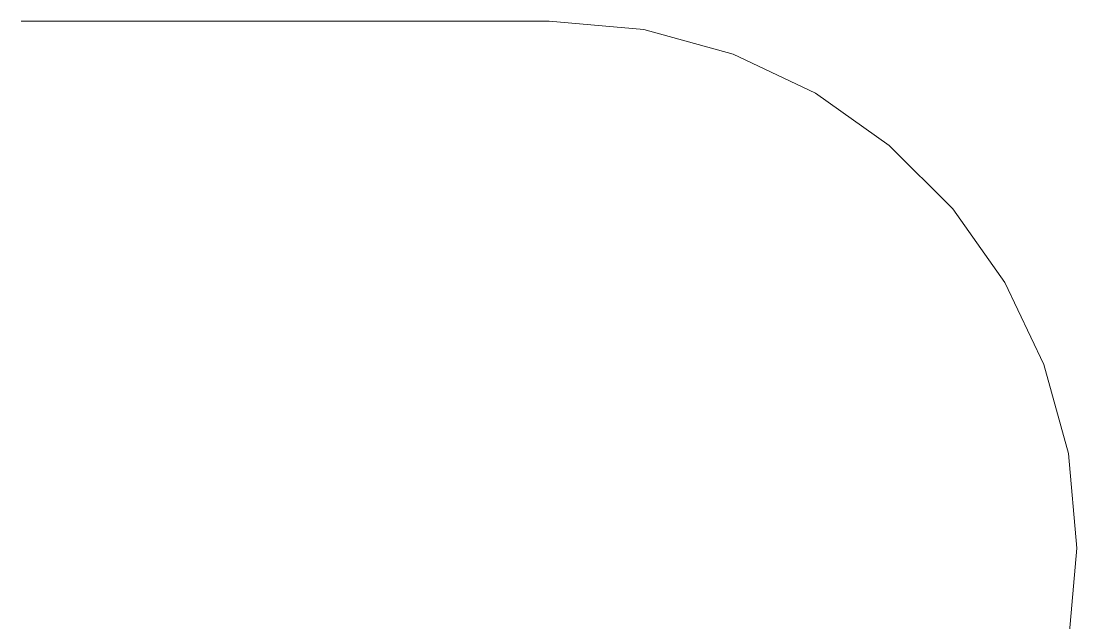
# Model space of a CAD drawing. Header units: centimetres. Extents: x -214 to 137, y -175 to 4.
# Drawn here: x 50.2876 to 50.5196, y -137.7242 to -137.592 of the extents above; entities that cross this region are included whole.
import ezdxf

# ---------------------------------------------------------------- set-up
doc = ezdxf.new("R2010")
doc.units = ezdxf.units.CM
doc.header["$MEASUREMENT"] = 0
doc.layers.add('layer 1', color=7, linetype='Continuous')

msp = doc.modelspace()

# ---------------------------------------------------------------- linework, layer by layer
at = {"layer": 'layer 1', "color": 1, "lineweight": 9}
for points in [[(50.4036, -137.59201), (50.4036, -137.59201), (50.28765, -137.59201), (50.28765, -137.59201)], [(50.4036, -137.59201), (50.4036, -137.59201), (50.28765, -137.59201), (50.28765, -137.59201)], [(50.4036, -137.59201), (50.4036, -137.59201), (50.28765, -137.59201), (50.28765, -137.59201)], [(50.4036, -137.59201), (50.4036, -137.59201), (50.28765, -137.59201), (50.28765, -137.59201)], [(50.4036, -137.59201), (50.4036, -137.59201), (50.28765, -137.59201), (50.28765, -137.59201)], [(50.4036, -137.59201), (50.4036, -137.59201), (50.28765, -137.59201), (50.28765, -137.59201)], [(50.4036, -137.59201), (50.4036, -137.59201), (50.28765, -137.59201), (50.28765, -137.59201)], [(50.4036, -137.59201), (50.4036, -137.59201), (50.28765, -137.59201), (50.28765, -137.59201)], [(50.4036, -137.59201), (50.4036, -137.59201), (50.28765, -137.59201), (50.28765, -137.59201)], [(50.4036, -137.59201), (50.4036, -137.59201), (50.28765, -137.59201), (50.28765, -137.59201)], [(50.4036, -137.59201), (50.4036, -137.59201), (50.28765, -137.59201), (50.28765, -137.59201)], [(50.4036, -137.59201), (50.4036, -137.59201), (50.28765, -137.59201), (50.28765, -137.59201)], [(50.4036, -137.59201), (50.4036, -137.59201), (50.28765, -137.59201), (50.28765, -137.59201)], [(50.4036, -137.59201), (50.4036, -137.59201), (50.28765, -137.59201), (50.28765, -137.59201)], [(50.4036, -137.59201), (50.4036, -137.59201), (50.28765, -137.59201), (50.28765, -137.59201)], [(50.4036, -137.59201), (50.4036, -137.59201), (50.28765, -137.59201), (50.28765, -137.59201)], [(50.4036, -137.59201), (50.4036, -137.59201), (50.28765, -137.59201), (50.28765, -137.59201)], [(50.4036, -137.59201), (50.4036, -137.59201), (50.28765, -137.59201), (50.28765, -137.59201)], [(50.4036, -137.59201), (50.4036, -137.59201), (50.28765, -137.59201), (50.28765, -137.59201)], [(50.4036, -137.59201), (50.4036, -137.59201), (50.28765, -137.59201), (50.28765, -137.59201)], [(50.4036, -137.59201), (50.4036, -137.59201), (50.28765, -137.59201), (50.28765, -137.59201)], [(50.4036, -137.59201), (50.4036, -137.59201), (50.28765, -137.59201), (50.28765, -137.59201)], [(50.4036, -137.59201), (50.4036, -137.59201), (50.28765, -137.59201), (50.28765, -137.59201)], [(50.4036, -137.59201), (50.4036, -137.59201), (50.28765, -137.59201), (50.28765, -137.59201)], [(50.4036, -137.59201), (50.4036, -137.59201), (50.28765, -137.59201), (50.28765, -137.59201)], [(50.42445, -137.59388), (50.42445, -137.59388), (50.4036, -137.59201), (50.4036, -137.59201)], [(50.42445, -137.59388), (50.42445, -137.59388), (50.4036, -137.59201), (50.4036, -137.59201)], [(50.42445, -137.59388), (50.42445, -137.59388), (50.4036, -137.59201), (50.4036, -137.59201)], [(50.42445, -137.59388), (50.42445, -137.59388), (50.4036, -137.59201), (50.4036, -137.59201)], [(50.42445, -137.59388), (50.42445, -137.59388), (50.4036, -137.59201), (50.4036, -137.59201)], [(50.42445, -137.59388), (50.42445, -137.59388), (50.4036, -137.59201), (50.4036, -137.59201)], [(50.42445, -137.59388), (50.42445, -137.59388), (50.4036, -137.59201), (50.4036, -137.59201)], [(50.42445, -137.59388), (50.42445, -137.59388), (50.4036, -137.59201), (50.4036, -137.59201)], [(50.42445, -137.59388), (50.42445, -137.59388), (50.4036, -137.59201), (50.4036, -137.59201)], [(50.42445, -137.59388), (50.42445, -137.59388), (50.4036, -137.59201), (50.4036, -137.59201)], [(50.42445, -137.59388), (50.42445, -137.59388), (50.4036, -137.59201), (50.4036, -137.59201)], [(50.42445, -137.59388), (50.42445, -137.59388), (50.4036, -137.59201), (50.4036, -137.59201)], [(50.42445, -137.59388), (50.42445, -137.59388), (50.4036, -137.59201), (50.4036, -137.59201)], [(50.42445, -137.59388), (50.42445, -137.59388), (50.4036, -137.59201), (50.4036, -137.59201)], [(50.42445, -137.59388), (50.42445, -137.59388), (50.4036, -137.59201), (50.4036, -137.59201)], [(50.42445, -137.59388), (50.42445, -137.59388), (50.4036, -137.59201), (50.4036, -137.59201)], [(50.42445, -137.59388), (50.42445, -137.59388), (50.4036, -137.59201), (50.4036, -137.59201)], [(50.42445, -137.59388), (50.42445, -137.59388), (50.4036, -137.59201), (50.4036, -137.59201)], [(50.42445, -137.59388), (50.42445, -137.59388), (50.4036, -137.59201), (50.4036, -137.59201)], [(50.42445, -137.59388), (50.42445, -137.59388), (50.4036, -137.59201), (50.4036, -137.59201)], [(50.42445, -137.59388), (50.42445, -137.59388), (50.4036, -137.59201), (50.4036, -137.59201)], [(50.42445, -137.59388), (50.42445, -137.59388), (50.4036, -137.59201), (50.4036, -137.59201)], [(50.42445, -137.59388), (50.42445, -137.59388), (50.4036, -137.59201), (50.4036, -137.59201)], [(50.42445, -137.59388), (50.42445, -137.59388), (50.4036, -137.59201), (50.4036, -137.59201)], [(50.42445, -137.59388), (50.42445, -137.59388), (50.4036, -137.59201), (50.4036, -137.59201)], [(50.44408, -137.59928), (50.44408, -137.59928), (50.42445, -137.59388), (50.42445, -137.59388)], [(50.44408, -137.59928), (50.44408, -137.59928), (50.42445, -137.59388), (50.42445, -137.59388)], [(50.44408, -137.59928), (50.44408, -137.59928), (50.42445, -137.59388), (50.42445, -137.59388)], [(50.44408, -137.59928), (50.44408, -137.59928), (50.42445, -137.59388), (50.42445, -137.59388)], [(50.44408, -137.59928), (50.44408, -137.59928), (50.42445, -137.59388), (50.42445, -137.59388)], [(50.44408, -137.59928), (50.44408, -137.59928), (50.42445, -137.59388), (50.42445, -137.59388)], [(50.44408, -137.59928), (50.44408, -137.59928), (50.42445, -137.59388), (50.42445, -137.59388)], [(50.44408, -137.59928), (50.44408, -137.59928), (50.42445, -137.59388), (50.42445, -137.59388)], [(50.44408, -137.59928), (50.44408, -137.59928), (50.42445, -137.59388), (50.42445, -137.59388)], [(50.44408, -137.59928), (50.44408, -137.59928), (50.42445, -137.59388), (50.42445, -137.59388)], [(50.44408, -137.59928), (50.44408, -137.59928), (50.42445, -137.59388), (50.42445, -137.59388)], [(50.44408, -137.59928), (50.44408, -137.59928), (50.42445, -137.59388), (50.42445, -137.59388)], [(50.44408, -137.59928), (50.44408, -137.59928), (50.42445, -137.59388), (50.42445, -137.59388)], [(50.44408, -137.59928), (50.44408, -137.59928), (50.42445, -137.59388), (50.42445, -137.59388)], [(50.44408, -137.59928), (50.44408, -137.59928), (50.42445, -137.59388), (50.42445, -137.59388)], [(50.44408, -137.59928), (50.44408, -137.59928), (50.42445, -137.59388), (50.42445, -137.59388)], [(50.44408, -137.59928), (50.44408, -137.59928), (50.42445, -137.59388), (50.42445, -137.59388)], [(50.44408, -137.59928), (50.44408, -137.59928), (50.42445, -137.59388), (50.42445, -137.59388)], [(50.44408, -137.59928), (50.44408, -137.59928), (50.42445, -137.59388), (50.42445, -137.59388)], [(50.44408, -137.59928), (50.44408, -137.59928), (50.42445, -137.59388), (50.42445, -137.59388)], [(50.44408, -137.59928), (50.44408, -137.59928), (50.42445, -137.59388), (50.42445, -137.59388)], [(50.44408, -137.59928), (50.44408, -137.59928), (50.42445, -137.59388), (50.42445, -137.59388)], [(50.44408, -137.59928), (50.44408, -137.59928), (50.42445, -137.59388), (50.42445, -137.59388)], [(50.44408, -137.59928), (50.44408, -137.59928), (50.42445, -137.59388), (50.42445, -137.59388)], [(50.44408, -137.59928), (50.44408, -137.59928), (50.42445, -137.59388), (50.42445, -137.59388)], [(50.46214, -137.60786), (50.46214, -137.60786), (50.44408, -137.59928), (50.44408, -137.59928)], [(50.46214, -137.60786), (50.46214, -137.60786), (50.44408, -137.59928), (50.44408, -137.59928)], [(50.46214, -137.60786), (50.46214, -137.60786), (50.44408, -137.59928), (50.44408, -137.59928)], [(50.46214, -137.60786), (50.46214, -137.60786), (50.44408, -137.59928), (50.44408, -137.59928)], [(50.46214, -137.60786), (50.46214, -137.60786), (50.44408, -137.59928), (50.44408, -137.59928)], [(50.46214, -137.60786), (50.46214, -137.60786), (50.44408, -137.59928), (50.44408, -137.59928)], [(50.46214, -137.60786), (50.46214, -137.60786), (50.44408, -137.59928), (50.44408, -137.59928)], [(50.46214, -137.60786), (50.46214, -137.60786), (50.44408, -137.59928), (50.44408, -137.59928)], [(50.46214, -137.60786), (50.46214, -137.60786), (50.44408, -137.59928), (50.44408, -137.59928)], [(50.46214, -137.60786), (50.46214, -137.60786), (50.44408, -137.59928), (50.44408, -137.59928)], [(50.46214, -137.60786), (50.46214, -137.60786), (50.44408, -137.59928), (50.44408, -137.59928)], [(50.46214, -137.60786), (50.46214, -137.60786), (50.44408, -137.59928), (50.44408, -137.59928)], [(50.46214, -137.60786), (50.46214, -137.60786), (50.44408, -137.59928), (50.44408, -137.59928)], [(50.46214, -137.60786), (50.46214, -137.60786), (50.44408, -137.59928), (50.44408, -137.59928)], [(50.46214, -137.60786), (50.46214, -137.60786), (50.44408, -137.59928), (50.44408, -137.59928)], [(50.46214, -137.60786), (50.46214, -137.60786), (50.44408, -137.59928), (50.44408, -137.59928)], [(50.46214, -137.60786), (50.46214, -137.60786), (50.44408, -137.59928), (50.44408, -137.59928)], [(50.46214, -137.60786), (50.46214, -137.60786), (50.44408, -137.59928), (50.44408, -137.59928)], [(50.46214, -137.60786), (50.46214, -137.60786), (50.44408, -137.59928), (50.44408, -137.59928)], [(50.46214, -137.60786), (50.46214, -137.60786), (50.44408, -137.59928), (50.44408, -137.59928)], [(50.46214, -137.60786), (50.46214, -137.60786), (50.44408, -137.59928), (50.44408, -137.59928)], [(50.46214, -137.60786), (50.46214, -137.60786), (50.44408, -137.59928), (50.44408, -137.59928)], [(50.46214, -137.60786), (50.46214, -137.60786), (50.44408, -137.59928), (50.44408, -137.59928)], [(50.46214, -137.60786), (50.46214, -137.60786), (50.44408, -137.59928), (50.44408, -137.59928)], [(50.46214, -137.60786), (50.46214, -137.60786), (50.44408, -137.59928), (50.44408, -137.59928)], [(50.47832, -137.61931), (50.47832, -137.61931), (50.46214, -137.60786), (50.46214, -137.60786)], [(50.47832, -137.61931), (50.47832, -137.61931), (50.46214, -137.60786), (50.46214, -137.60786)], [(50.47832, -137.61931), (50.47832, -137.61931), (50.46214, -137.60786), (50.46214, -137.60786)], [(50.47832, -137.61931), (50.47832, -137.61931), (50.46214, -137.60786), (50.46214, -137.60786)], [(50.47832, -137.61931), (50.47832, -137.61931), (50.46214, -137.60786), (50.46214, -137.60786)], [(50.47832, -137.61931), (50.47832, -137.61931), (50.46214, -137.60786), (50.46214, -137.60786)], [(50.47832, -137.61931), (50.47832, -137.61931), (50.46214, -137.60786), (50.46214, -137.60786)], [(50.47832, -137.61931), (50.47832, -137.61931), (50.46214, -137.60786), (50.46214, -137.60786)], [(50.47832, -137.61931), (50.47832, -137.61931), (50.46214, -137.60786), (50.46214, -137.60786)], [(50.47832, -137.61931), (50.47832, -137.61931), (50.46214, -137.60786), (50.46214, -137.60786)], [(50.47832, -137.61931), (50.47832, -137.61931), (50.46214, -137.60786), (50.46214, -137.60786)], [(50.47832, -137.61931), (50.47832, -137.61931), (50.46214, -137.60786), (50.46214, -137.60786)], [(50.47832, -137.61931), (50.47832, -137.61931), (50.46214, -137.60786), (50.46214, -137.60786)], [(50.47832, -137.61931), (50.47832, -137.61931), (50.46214, -137.60786), (50.46214, -137.60786)], [(50.47832, -137.61931), (50.47832, -137.61931), (50.46214, -137.60786), (50.46214, -137.60786)], [(50.47832, -137.61931), (50.47832, -137.61931), (50.46214, -137.60786), (50.46214, -137.60786)], [(50.47832, -137.61931), (50.47832, -137.61931), (50.46214, -137.60786), (50.46214, -137.60786)], [(50.47832, -137.61931), (50.47832, -137.61931), (50.46214, -137.60786), (50.46214, -137.60786)], [(50.47832, -137.61931), (50.47832, -137.61931), (50.46214, -137.60786), (50.46214, -137.60786)], [(50.47832, -137.61931), (50.47832, -137.61931), (50.46214, -137.60786), (50.46214, -137.60786)], [(50.47832, -137.61931), (50.47832, -137.61931), (50.46214, -137.60786), (50.46214, -137.60786)], [(50.47832, -137.61931), (50.47832, -137.61931), (50.46214, -137.60786), (50.46214, -137.60786)], [(50.47832, -137.61931), (50.47832, -137.61931), (50.46214, -137.60786), (50.46214, -137.60786)], [(50.47832, -137.61931), (50.47832, -137.61931), (50.46214, -137.60786), (50.46214, -137.60786)], [(50.47832, -137.61931), (50.47832, -137.61931), (50.46214, -137.60786), (50.46214, -137.60786)], [(50.49229, -137.63328), (50.49229, -137.63328), (50.47832, -137.61931), (50.47832, -137.61931)], [(50.49229, -137.63328), (50.49229, -137.63328), (50.47832, -137.61931), (50.47832, -137.61931)], [(50.49229, -137.63328), (50.49229, -137.63328), (50.47832, -137.61931), (50.47832, -137.61931)], [(50.49229, -137.63328), (50.49229, -137.63328), (50.47832, -137.61931), (50.47832, -137.61931)], [(50.49229, -137.63328), (50.49229, -137.63328), (50.47832, -137.61931), (50.47832, -137.61931)], [(50.49229, -137.63328), (50.49229, -137.63328), (50.47832, -137.61931), (50.47832, -137.61931)], [(50.49229, -137.63328), (50.49229, -137.63328), (50.47832, -137.61931), (50.47832, -137.61931)], [(50.49229, -137.63328), (50.49229, -137.63328), (50.47832, -137.61931), (50.47832, -137.61931)], [(50.49229, -137.63328), (50.49229, -137.63328), (50.47832, -137.61931), (50.47832, -137.61931)], [(50.49229, -137.63328), (50.49229, -137.63328), (50.47832, -137.61931), (50.47832, -137.61931)], [(50.49229, -137.63328), (50.49229, -137.63328), (50.47832, -137.61931), (50.47832, -137.61931)], [(50.49229, -137.63328), (50.49229, -137.63328), (50.47832, -137.61931), (50.47832, -137.61931)], [(50.49229, -137.63328), (50.49229, -137.63328), (50.47832, -137.61931), (50.47832, -137.61931)], [(50.49229, -137.63328), (50.49229, -137.63328), (50.47832, -137.61931), (50.47832, -137.61931)], [(50.49229, -137.63328), (50.49229, -137.63328), (50.47832, -137.61931), (50.47832, -137.61931)], [(50.49229, -137.63328), (50.49229, -137.63328), (50.47832, -137.61931), (50.47832, -137.61931)], [(50.49229, -137.63328), (50.49229, -137.63328), (50.47832, -137.61931), (50.47832, -137.61931)], [(50.49229, -137.63328), (50.49229, -137.63328), (50.47832, -137.61931), (50.47832, -137.61931)], [(50.49229, -137.63328), (50.49229, -137.63328), (50.47832, -137.61931), (50.47832, -137.61931)], [(50.49229, -137.63328), (50.49229, -137.63328), (50.47832, -137.61931), (50.47832, -137.61931)], [(50.49229, -137.63328), (50.49229, -137.63328), (50.47832, -137.61931), (50.47832, -137.61931)], [(50.49229, -137.63328), (50.49229, -137.63328), (50.47832, -137.61931), (50.47832, -137.61931)], [(50.49229, -137.63328), (50.49229, -137.63328), (50.47832, -137.61931), (50.47832, -137.61931)], [(50.49229, -137.63328), (50.49229, -137.63328), (50.47832, -137.61931), (50.47832, -137.61931)], [(50.49229, -137.63328), (50.49229, -137.63328), (50.47832, -137.61931), (50.47832, -137.61931)], [(50.50373, -137.64944), (50.50373, -137.64944), (50.49229, -137.63328), (50.49229, -137.63328)], [(50.50373, -137.64944), (50.50373, -137.64944), (50.49229, -137.63328), (50.49229, -137.63328)], [(50.50373, -137.64944), (50.50373, -137.64944), (50.49229, -137.63328), (50.49229, -137.63328)], [(50.50373, -137.64944), (50.50373, -137.64944), (50.49229, -137.63328), (50.49229, -137.63328)], [(50.50373, -137.64944), (50.50373, -137.64944), (50.49229, -137.63328), (50.49229, -137.63328)], [(50.50373, -137.64944), (50.50373, -137.64944), (50.49229, -137.63328), (50.49229, -137.63328)], [(50.50373, -137.64944), (50.50373, -137.64944), (50.49229, -137.63328), (50.49229, -137.63328)], [(50.50373, -137.64944), (50.50373, -137.64944), (50.49229, -137.63328), (50.49229, -137.63328)], [(50.50373, -137.64944), (50.50373, -137.64944), (50.49229, -137.63328), (50.49229, -137.63328)], [(50.50373, -137.64944), (50.50373, -137.64944), (50.49229, -137.63328), (50.49229, -137.63328)], [(50.50373, -137.64944), (50.50373, -137.64944), (50.49229, -137.63328), (50.49229, -137.63328)], [(50.50373, -137.64944), (50.50373, -137.64944), (50.49229, -137.63328), (50.49229, -137.63328)], [(50.50373, -137.64944), (50.50373, -137.64944), (50.49229, -137.63328), (50.49229, -137.63328)], [(50.50373, -137.64944), (50.50373, -137.64944), (50.49229, -137.63328), (50.49229, -137.63328)], [(50.50373, -137.64944), (50.50373, -137.64944), (50.49229, -137.63328), (50.49229, -137.63328)], [(50.50373, -137.64944), (50.50373, -137.64944), (50.49229, -137.63328), (50.49229, -137.63328)], [(50.50373, -137.64944), (50.50373, -137.64944), (50.49229, -137.63328), (50.49229, -137.63328)], [(50.50373, -137.64944), (50.50373, -137.64944), (50.49229, -137.63328), (50.49229, -137.63328)], [(50.50373, -137.64944), (50.50373, -137.64944), (50.49229, -137.63328), (50.49229, -137.63328)], [(50.50373, -137.64944), (50.50373, -137.64944), (50.49229, -137.63328), (50.49229, -137.63328)], [(50.50373, -137.64944), (50.50373, -137.64944), (50.49229, -137.63328), (50.49229, -137.63328)], [(50.50373, -137.64944), (50.50373, -137.64944), (50.49229, -137.63328), (50.49229, -137.63328)], [(50.50373, -137.64944), (50.50373, -137.64944), (50.49229, -137.63328), (50.49229, -137.63328)], [(50.50373, -137.64944), (50.50373, -137.64944), (50.49229, -137.63328), (50.49229, -137.63328)], [(50.50373, -137.64944), (50.50373, -137.64944), (50.49229, -137.63328), (50.49229, -137.63328)], [(50.5123, -137.66747), (50.5123, -137.66747), (50.50373, -137.64944), (50.50373, -137.64944)], [(50.5123, -137.66747), (50.5123, -137.66747), (50.50373, -137.64944), (50.50373, -137.64944)], [(50.5123, -137.66747), (50.5123, -137.66747), (50.50373, -137.64944), (50.50373, -137.64944)], [(50.5123, -137.66747), (50.5123, -137.66747), (50.50373, -137.64944), (50.50373, -137.64944)], [(50.5123, -137.66747), (50.5123, -137.66747), (50.50373, -137.64944), (50.50373, -137.64944)], [(50.5123, -137.66747), (50.5123, -137.66747), (50.50373, -137.64944), (50.50373, -137.64944)], [(50.5123, -137.66747), (50.5123, -137.66747), (50.50373, -137.64944), (50.50373, -137.64944)], [(50.5123, -137.66747), (50.5123, -137.66747), (50.50373, -137.64944), (50.50373, -137.64944)], [(50.5123, -137.66747), (50.5123, -137.66747), (50.50373, -137.64944), (50.50373, -137.64944)], [(50.5123, -137.66747), (50.5123, -137.66747), (50.50373, -137.64944), (50.50373, -137.64944)], [(50.5123, -137.66747), (50.5123, -137.66747), (50.50373, -137.64944), (50.50373, -137.64944)], [(50.5123, -137.66747), (50.5123, -137.66747), (50.50373, -137.64944), (50.50373, -137.64944)], [(50.5123, -137.66747), (50.5123, -137.66747), (50.50373, -137.64944), (50.50373, -137.64944)], [(50.5123, -137.66747), (50.5123, -137.66747), (50.50373, -137.64944), (50.50373, -137.64944)], [(50.5123, -137.66747), (50.5123, -137.66747), (50.50373, -137.64944), (50.50373, -137.64944)], [(50.5123, -137.66747), (50.5123, -137.66747), (50.50373, -137.64944), (50.50373, -137.64944)], [(50.5123, -137.66747), (50.5123, -137.66747), (50.50373, -137.64944), (50.50373, -137.64944)], [(50.5123, -137.66747), (50.5123, -137.66747), (50.50373, -137.64944), (50.50373, -137.64944)], [(50.5123, -137.66747), (50.5123, -137.66747), (50.50373, -137.64944), (50.50373, -137.64944)], [(50.5123, -137.66747), (50.5123, -137.66747), (50.50373, -137.64944), (50.50373, -137.64944)], [(50.5123, -137.66747), (50.5123, -137.66747), (50.50373, -137.64944), (50.50373, -137.64944)], [(50.5123, -137.66747), (50.5123, -137.66747), (50.50373, -137.64944), (50.50373, -137.64944)], [(50.5123, -137.66747), (50.5123, -137.66747), (50.50373, -137.64944), (50.50373, -137.64944)], [(50.5123, -137.66747), (50.5123, -137.66747), (50.50373, -137.64944), (50.50373, -137.64944)], [(50.5123, -137.66747), (50.5123, -137.66747), (50.50373, -137.64944), (50.50373, -137.64944)], [(50.51768, -137.68704), (50.51768, -137.68704), (50.5123, -137.66747), (50.5123, -137.66747)], [(50.51768, -137.68704), (50.51768, -137.68704), (50.5123, -137.66747), (50.5123, -137.66747)], [(50.51768, -137.68704), (50.51768, -137.68704), (50.5123, -137.66747), (50.5123, -137.66747)], [(50.51768, -137.68704), (50.51768, -137.68704), (50.5123, -137.66747), (50.5123, -137.66747)], [(50.51768, -137.68704), (50.51768, -137.68704), (50.5123, -137.66747), (50.5123, -137.66747)], [(50.51768, -137.68704), (50.51768, -137.68704), (50.5123, -137.66747), (50.5123, -137.66747)], [(50.51768, -137.68704), (50.51768, -137.68704), (50.5123, -137.66747), (50.5123, -137.66747)], [(50.51768, -137.68704), (50.51768, -137.68704), (50.5123, -137.66747), (50.5123, -137.66747)], [(50.51768, -137.68704), (50.51768, -137.68704), (50.5123, -137.66747), (50.5123, -137.66747)], [(50.51768, -137.68704), (50.51768, -137.68704), (50.5123, -137.66747), (50.5123, -137.66747)], [(50.51768, -137.68704), (50.51768, -137.68704), (50.5123, -137.66747), (50.5123, -137.66747)], [(50.51768, -137.68704), (50.51768, -137.68704), (50.5123, -137.66747), (50.5123, -137.66747)], [(50.51768, -137.68704), (50.51768, -137.68704), (50.5123, -137.66747), (50.5123, -137.66747)], [(50.51768, -137.68704), (50.51768, -137.68704), (50.5123, -137.66747), (50.5123, -137.66747)], [(50.51768, -137.68704), (50.51768, -137.68704), (50.5123, -137.66747), (50.5123, -137.66747)], [(50.51768, -137.68704), (50.51768, -137.68704), (50.5123, -137.66747), (50.5123, -137.66747)], [(50.51768, -137.68704), (50.51768, -137.68704), (50.5123, -137.66747), (50.5123, -137.66747)], [(50.51768, -137.68704), (50.51768, -137.68704), (50.5123, -137.66747), (50.5123, -137.66747)], [(50.51768, -137.68704), (50.51768, -137.68704), (50.5123, -137.66747), (50.5123, -137.66747)], [(50.51768, -137.68704), (50.51768, -137.68704), (50.5123, -137.66747), (50.5123, -137.66747)], [(50.51768, -137.68704), (50.51768, -137.68704), (50.5123, -137.66747), (50.5123, -137.66747)], [(50.51768, -137.68704), (50.51768, -137.68704), (50.5123, -137.66747), (50.5123, -137.66747)], [(50.51768, -137.68704), (50.51768, -137.68704), (50.5123, -137.66747), (50.5123, -137.66747)], [(50.51768, -137.68704), (50.51768, -137.68704), (50.5123, -137.66747), (50.5123, -137.66747)], [(50.51768, -137.68704), (50.51768, -137.68704), (50.5123, -137.66747), (50.5123, -137.66747)], [(50.51955, -137.7078), (50.51955, -137.7078), (50.51768, -137.68704), (50.51768, -137.68704)], [(50.51955, -137.7078), (50.51955, -137.7078), (50.51768, -137.68704), (50.51768, -137.68704)], [(50.51955, -137.7078), (50.51955, -137.7078), (50.51768, -137.68704), (50.51768, -137.68704)], [(50.51955, -137.7078), (50.51955, -137.7078), (50.51768, -137.68704), (50.51768, -137.68704)], [(50.51955, -137.7078), (50.51955, -137.7078), (50.51768, -137.68704), (50.51768, -137.68704)], [(50.51955, -137.7078), (50.51955, -137.7078), (50.51768, -137.68704), (50.51768, -137.68704)], [(50.51955, -137.7078), (50.51955, -137.7078), (50.51768, -137.68704), (50.51768, -137.68704)], [(50.51955, -137.7078), (50.51955, -137.7078), (50.51768, -137.68704), (50.51768, -137.68704)], [(50.51955, -137.7078), (50.51955, -137.7078), (50.51768, -137.68704), (50.51768, -137.68704)], [(50.51955, -137.7078), (50.51955, -137.7078), (50.51768, -137.68704), (50.51768, -137.68704)], [(50.51955, -137.7078), (50.51955, -137.7078), (50.51768, -137.68704), (50.51768, -137.68704)], [(50.51955, -137.7078), (50.51955, -137.7078), (50.51768, -137.68704), (50.51768, -137.68704)], [(50.51955, -137.7078), (50.51955, -137.7078), (50.51768, -137.68704), (50.51768, -137.68704)], [(50.51955, -137.7078), (50.51955, -137.7078), (50.51768, -137.68704), (50.51768, -137.68704)], [(50.51955, -137.7078), (50.51955, -137.7078), (50.51768, -137.68704), (50.51768, -137.68704)], [(50.51955, -137.7078), (50.51955, -137.7078), (50.51768, -137.68704), (50.51768, -137.68704)], [(50.51955, -137.7078), (50.51955, -137.7078), (50.51768, -137.68704), (50.51768, -137.68704)], [(50.51955, -137.7078), (50.51955, -137.7078), (50.51768, -137.68704), (50.51768, -137.68704)], [(50.51955, -137.7078), (50.51955, -137.7078), (50.51768, -137.68704), (50.51768, -137.68704)], [(50.51955, -137.7078), (50.51955, -137.7078), (50.51768, -137.68704), (50.51768, -137.68704)], [(50.51955, -137.7078), (50.51955, -137.7078), (50.51768, -137.68704), (50.51768, -137.68704)], [(50.51955, -137.7078), (50.51955, -137.7078), (50.51768, -137.68704), (50.51768, -137.68704)], [(50.51955, -137.7078), (50.51955, -137.7078), (50.51768, -137.68704), (50.51768, -137.68704)], [(50.51955, -137.7078), (50.51955, -137.7078), (50.51768, -137.68704), (50.51768, -137.68704)], [(50.51955, -137.7078), (50.51955, -137.7078), (50.51768, -137.68704), (50.51768, -137.68704)], [(50.51768, -137.72866), (50.51768, -137.72866), (50.51955, -137.7078), (50.51955, -137.7078)], [(50.51768, -137.72866), (50.51768, -137.72866), (50.51955, -137.7078), (50.51955, -137.7078)], [(50.51768, -137.72866), (50.51768, -137.72866), (50.51955, -137.7078), (50.51955, -137.7078)], [(50.51768, -137.72866), (50.51768, -137.72866), (50.51955, -137.7078), (50.51955, -137.7078)], [(50.51768, -137.72866), (50.51768, -137.72866), (50.51955, -137.7078), (50.51955, -137.7078)], [(50.51768, -137.72866), (50.51768, -137.72866), (50.51955, -137.7078), (50.51955, -137.7078)], [(50.51768, -137.72866), (50.51768, -137.72866), (50.51955, -137.7078), (50.51955, -137.7078)], [(50.51768, -137.72866), (50.51768, -137.72866), (50.51955, -137.7078), (50.51955, -137.7078)], [(50.51768, -137.72866), (50.51768, -137.72866), (50.51955, -137.7078), (50.51955, -137.7078)], [(50.51768, -137.72866), (50.51768, -137.72866), (50.51955, -137.7078), (50.51955, -137.7078)], [(50.51768, -137.72866), (50.51768, -137.72866), (50.51955, -137.7078), (50.51955, -137.7078)], [(50.51768, -137.72866), (50.51768, -137.72866), (50.51955, -137.7078), (50.51955, -137.7078)], [(50.51768, -137.72866), (50.51768, -137.72866), (50.51955, -137.7078), (50.51955, -137.7078)], [(50.51768, -137.72866), (50.51768, -137.72866), (50.51955, -137.7078), (50.51955, -137.7078)], [(50.51768, -137.72866), (50.51768, -137.72866), (50.51955, -137.7078), (50.51955, -137.7078)], [(50.51768, -137.72866), (50.51768, -137.72866), (50.51955, -137.7078), (50.51955, -137.7078)], [(50.51768, -137.72866), (50.51768, -137.72866), (50.51955, -137.7078), (50.51955, -137.7078)], [(50.51768, -137.72866), (50.51768, -137.72866), (50.51955, -137.7078), (50.51955, -137.7078)], [(50.51768, -137.72866), (50.51768, -137.72866), (50.51955, -137.7078), (50.51955, -137.7078)], [(50.51768, -137.72866), (50.51768, -137.72866), (50.51955, -137.7078), (50.51955, -137.7078)], [(50.51768, -137.72866), (50.51768, -137.72866), (50.51955, -137.7078), (50.51955, -137.7078)], [(50.51768, -137.72866), (50.51768, -137.72866), (50.51955, -137.7078), (50.51955, -137.7078)], [(50.51768, -137.72866), (50.51768, -137.72866), (50.51955, -137.7078), (50.51955, -137.7078)], [(50.51768, -137.72866), (50.51768, -137.72866), (50.51955, -137.7078), (50.51955, -137.7078)], [(50.51768, -137.72866), (50.51768, -137.72866), (50.51955, -137.7078), (50.51955, -137.7078)], [(50.51955, -137.7078), (50.51955, -137.7078), (50.51955, -137.7078), (50.51955, -137.7078)], [(50.51955, -137.7078), (50.51955, -137.7078), (50.51955, -137.7078), (50.51955, -137.7078)], [(50.51955, -137.7078), (50.51955, -137.7078), (50.51955, -137.7078), (50.51955, -137.7078)], [(50.51955, -137.7078), (50.51955, -137.7078), (50.51955, -137.7078), (50.51955, -137.7078)], [(50.51955, -137.7078), (50.51955, -137.7078), (50.51955, -137.7078), (50.51955, -137.7078)], [(50.51955, -137.7078), (50.51955, -137.7078), (50.51955, -137.7078), (50.51955, -137.7078)], [(50.51955, -137.7078), (50.51955, -137.7078), (50.51955, -137.7078), (50.51955, -137.7078)], [(50.51955, -137.7078), (50.51955, -137.7078), (50.51955, -137.7078), (50.51955, -137.7078)], [(50.51955, -137.7078), (50.51955, -137.7078), (50.51955, -137.7078), (50.51955, -137.7078)], [(50.51955, -137.7078), (50.51955, -137.7078), (50.51955, -137.7078), (50.51955, -137.7078)], [(50.51955, -137.7078), (50.51955, -137.7078), (50.51955, -137.7078), (50.51955, -137.7078)], [(50.51955, -137.7078), (50.51955, -137.7078), (50.51955, -137.7078), (50.51955, -137.7078)], [(50.51955, -137.7078), (50.51955, -137.7078), (50.51955, -137.7078), (50.51955, -137.7078)], [(50.51955, -137.7078), (50.51955, -137.7078), (50.51955, -137.7078), (50.51955, -137.7078)], [(50.51955, -137.7078), (50.51955, -137.7078), (50.51955, -137.7078), (50.51955, -137.7078)], [(50.51955, -137.7078), (50.51955, -137.7078), (50.51955, -137.7078), (50.51955, -137.7078)], [(50.51955, -137.7078), (50.51955, -137.7078), (50.51955, -137.7078), (50.51955, -137.7078)], [(50.51955, -137.7078), (50.51955, -137.7078), (50.51955, -137.7078), (50.51955, -137.7078)], [(50.51955, -137.7078), (50.51955, -137.7078), (50.51955, -137.7078), (50.51955, -137.7078)], [(50.51955, -137.7078), (50.51955, -137.7078), (50.51955, -137.7078), (50.51955, -137.7078)], [(50.51955, -137.7078), (50.51955, -137.7078), (50.51955, -137.7078), (50.51955, -137.7078)], [(50.51955, -137.7078), (50.51955, -137.7078), (50.51955, -137.7078), (50.51955, -137.7078)], [(50.51955, -137.7078), (50.51955, -137.7078), (50.51955, -137.7078), (50.51955, -137.7078)], [(50.51955, -137.7078), (50.51955, -137.7078), (50.51955, -137.7078), (50.51955, -137.7078)], [(50.51955, -137.7078), (50.51955, -137.7078), (50.51955, -137.7078), (50.51955, -137.7078)]]:
    msp.add_open_spline(points, degree=3, dxfattribs=at)

doc.saveas('drawing.dxf')
